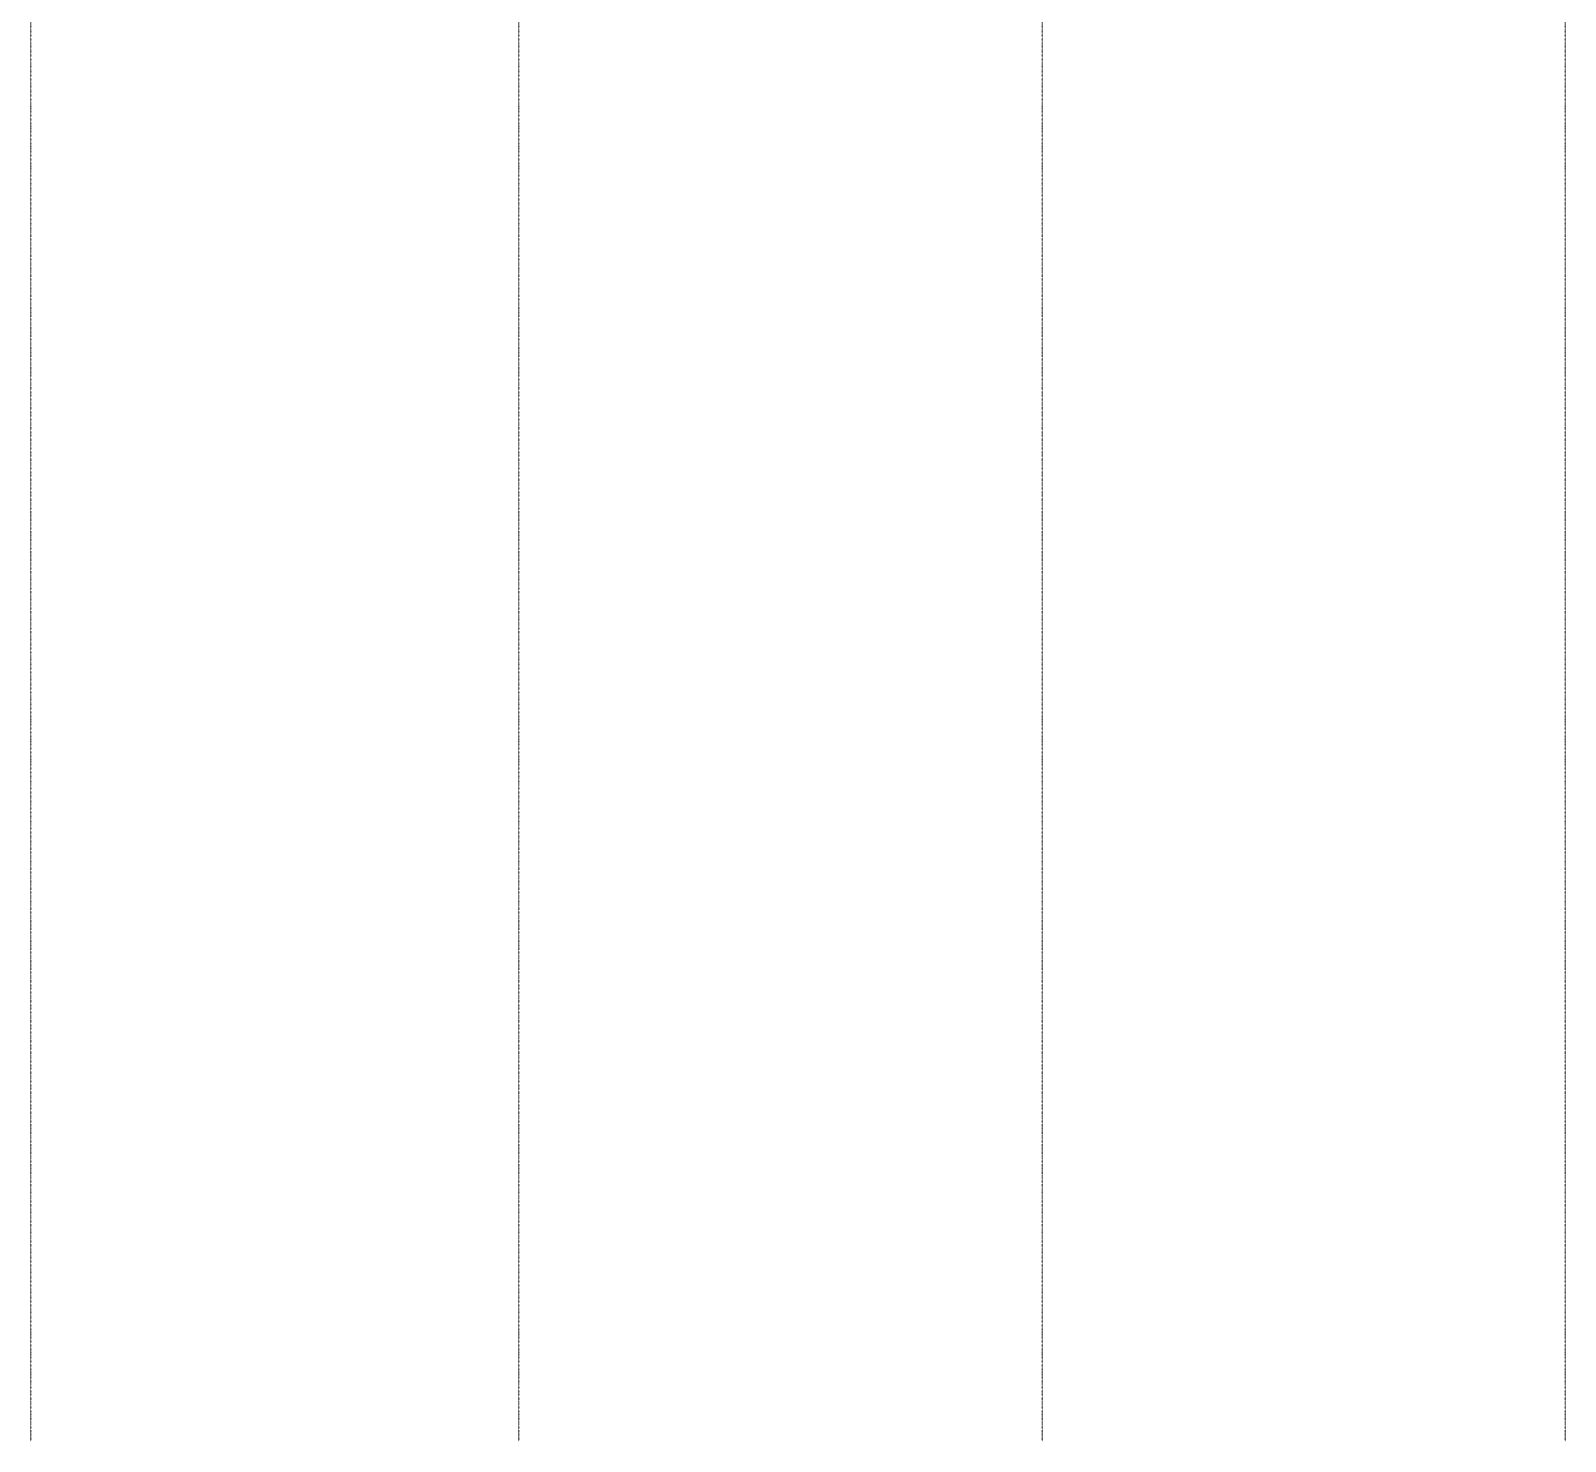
# Model space of a CAD drawing. Extents: x -32000 to 416743, y -254124 to 144214.
# Drawn here: x 235200 to 261600, y -29000 to -4731 of the extents above; entities that cross this region are included whole.
import ezdxf

# ---------------------------------------------------------------- set-up
doc = ezdxf.new("R2010")
doc.units = 0
doc.header["$LTSCALE"] = 10
doc.linetypes.add('H12PL4$0$JJP_三點線', pattern=[0.9, 0.3, -0.15, 0, -0.15, 0, -0.15, 0, -0.15])
doc.linetypes.add('XFM7P40ICA$0$H12PL4$0$JJP_三點線', pattern=[0.9, 0.3, -0.15, 0, -0.15, 0, -0.15, 0, -0.15])
doc.layers.add('H12PL4$0$S-GRID', color=252, linetype='Continuous')
doc.layers.add('XFM7P40ICA$0$H12PL4$0$S-GRID', color=252, linetype='Continuous')

# ---------------------------------------------------------------- blocks, each defined once
blk = doc.blocks.new('H12PL4')
at = {"layer": 'H12PL4$0$S-GRID', "linetype": 'H12PL4$0$JJP_三點線', "lineweight": 0}
for p, q in [((235200, 128250), (235200, -28000)), ((243600, 128250), (243600, -28000)), ((252600, 128250), (252600, -28000)), ((261600, 128250), (261600, -28000)), ((235200, -28000), (235200, -29000)), ((243600, -28000), (243600, -29000)), ((252600, -28000), (252600, -29000)), ((261600, -28000), (261600, -29000))]:
    blk.add_line(p, q, dxfattribs=at)
blk = doc.blocks.new('XFM7P40ICA$0$H12PL4')
at = {"layer": 'XFM7P40ICA$0$H12PL4$0$S-GRID', "linetype": 'XFM7P40ICA$0$H12PL4$0$JJP_三點線', "lineweight": 0}
for p, q in [((235200, 128250), (235200, -28000)), ((243600, 128250), (243600, -28000)), ((252600, 128250), (252600, -28000)), ((261600, 128250), (261600, -28000)), ((235200, -28000), (235200, -29000)), ((243600, -28000), (243600, -29000)), ((252600, -28000), (252600, -29000)), ((261600, -28000), (261600, -29000))]:
    blk.add_line(p, q, dxfattribs=at)
blk = doc.blocks.new('XFM7P40ICA')
blk.add_blockref('XFM7P40ICA$0$H12PL4', (0, 0))

msp = doc.modelspace()

# ---------------------------------------------------------------- block references
for name in ['H12PL4', 'XFM7P40ICA']:
    msp.add_blockref(name, (0, 0))

doc.saveas('drawing.dxf')
